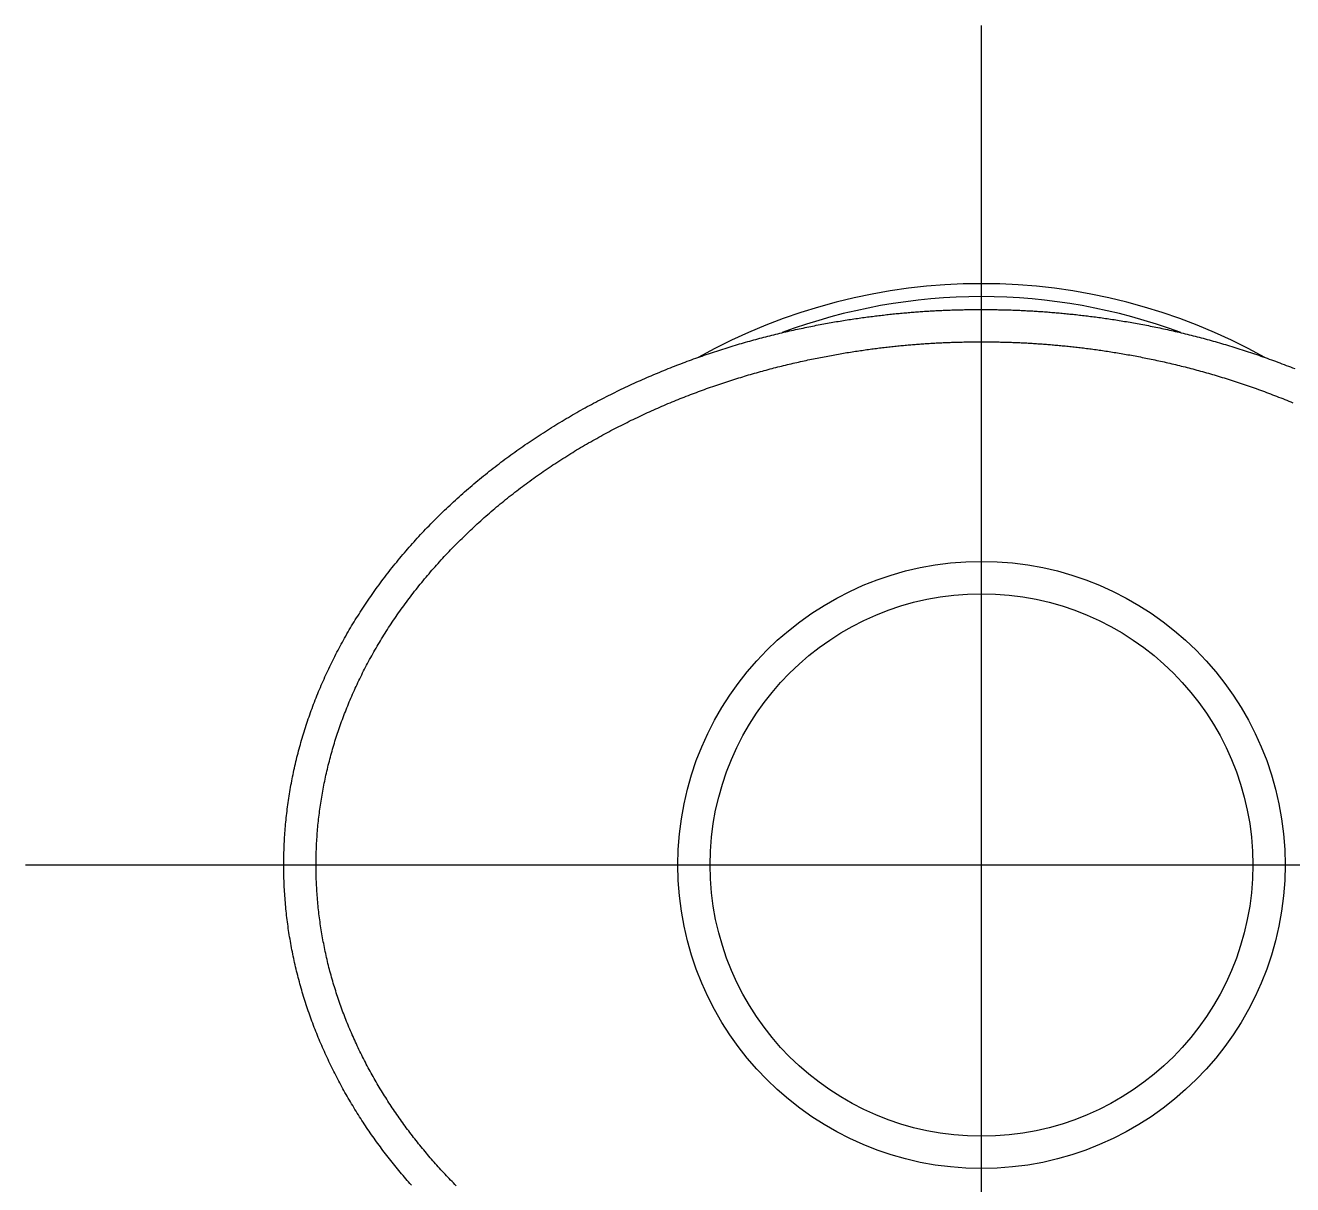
# Model space of a CAD drawing. Extents: x -7.3 to 42, y -18.1 to 23.6.
# Drawn here: x 27.16 to 36.97, y 14.62 to 23.6 of the extents above; entities that cross this region are included whole.
import ezdxf

# ---------------------------------------------------------------- set-up
doc = ezdxf.new("R2010")
doc.units = 0
doc.linetypes.add('CENTER', pattern=[50.8, 31.75, -6.35, 6.35, -6.35])
doc.layers.get('0').update_dxf_attribs({"linetype": 'CONTINUOUS'})
doc.layers.add('CENTER', color=1, linetype='CENTER')

msp = doc.modelspace()

# ---------------------------------------------------------------- linework, layer by layer
at = {"color": 7}
for points in [[(30.1447, 14.6208, 0), (30.1338, 14.6332, 0), (30.1229, 14.6456, 0), (30.112, 14.6581, 0), (30.1012, 14.6706, 0), (30.0904, 14.6832, 0), (30.0797, 14.6958, 0), (30.069, 14.7085, 0), (30.0583, 14.7212, 0), (30.0477, 14.734, 0), (30.0372, 14.7468, 0), (30.0267, 14.7596, 0), (30.0162, 14.7725, 0), (30.0058, 14.7854, 0), (29.9954, 14.7984, 0), (29.9851, 14.8114, 0), (29.9749, 14.8245, 0), (29.9646, 14.8376, 0), (29.9545, 14.8507, 0), (29.9443, 14.8639, 0), (29.9343, 14.8772, 0), (29.9242, 14.8904, 0), (29.9142, 14.9038, 0), (29.9043, 14.9171, 0), (29.8944, 14.9305, 0), (29.8846, 14.944, 0), (29.8748, 14.9575, 0), (29.8651, 14.971, 0), (29.8554, 14.9846, 0), (29.8458, 14.9982, 0), (29.8362, 15.0119, 0), (29.8267, 15.0256, 0), (29.8172, 15.0394, 0), (29.8078, 15.0532, 0), (29.7984, 15.067, 0), (29.7891, 15.0809, 0), (29.7798, 15.0949, 0), (29.7706, 15.1089, 0), (29.7615, 15.1229, 0), (29.7524, 15.1369, 0), (29.7433, 15.151, 0), (29.7343, 15.1652, 0), (29.7254, 15.1794, 0), (29.7165, 15.1936, 0), (29.7077, 15.2079, 0), (29.6989, 15.2222, 0), (29.6902, 15.2366, 0), (29.6815, 15.251, 0), (29.6729, 15.2655, 0), (29.6644, 15.28, 0), (29.6559, 15.2945, 0), (29.6475, 15.3091, 0), (29.6391, 15.3237, 0), (29.6308, 15.3384, 0), (29.6225, 15.3531, 0), (29.6144, 15.3679, 0), (29.6062, 15.3826, 0), (29.5982, 15.3975, 0), (29.5902, 15.4123, 0), (29.5823, 15.4272, 0), (29.5744, 15.4421, 0), (29.5666, 15.4571, 0), (29.5588, 15.4721, 0), (29.5512, 15.4872, 0), (29.5436, 15.5023, 0), (29.536, 15.5174, 0), (29.5285, 15.5325, 0), (29.5211, 15.5477, 0), (29.5138, 15.5629, 0), (29.5065, 15.5782, 0), (29.4993, 15.5935, 0), (29.4921, 15.6088, 0), (29.485, 15.6242, 0), (29.478, 15.6396, 0), (29.4711, 15.655, 0), (29.4642, 15.6704, 0), (29.4574, 15.6859, 0), (29.4506, 15.7014, 0), (29.444, 15.717, 0), (29.4373, 15.7326, 0), (29.4308, 15.7482, 0), (29.4243, 15.7638, 0), (29.418, 15.7795, 0), (29.4116, 15.7952, 0), (29.4054, 15.8109, 0), (29.3992, 15.8267, 0), (29.3931, 15.8425, 0), (29.3871, 15.8583, 0), (29.3811, 15.8741, 0), (29.3752, 15.89, 0), (29.3694, 15.9059, 0), (29.3636, 15.9218, 0), (29.358, 15.9378, 0), (29.3524, 15.9538, 0), (29.3468, 15.9698, 0), (29.3414, 15.9858, 0), (29.336, 16.0018, 0), (29.3307, 16.0179, 0), (29.3255, 16.034, 0), (29.3203, 16.0501, 0), (29.3153, 16.0663, 0), (29.3103, 16.0824, 0), (29.3053, 16.0986, 0), (29.3005, 16.1148, 0), (29.2957, 16.1311, 0), (29.291, 16.1473, 0), (29.2864, 16.1636, 0), (29.2819, 16.1799, 0), (29.2775, 16.1962, 0), (29.2731, 16.2126, 0), (29.2688, 16.2289, 0), (29.2646, 16.2453, 0), (29.2604, 16.2617, 0), (29.2564, 16.2781, 0), (29.2524, 16.2945, 0), (29.2485, 16.311, 0), (29.2447, 16.3274, 0), (29.241, 16.3439, 0), (29.2373, 16.3604, 0), (29.2337, 16.3769, 0), (29.2303, 16.3934, 0), (29.2268, 16.4099, 0), (29.2235, 16.4265, 0), (29.2203, 16.443, 0), (29.2171, 16.4596, 0), (29.214, 16.4762, 0), (29.211, 16.4928, 0), (29.2081, 16.5094, 0), (29.2052, 16.526, 0), (29.2024, 16.5427, 0), (29.1998, 16.5593, 0), (29.1971, 16.576, 0), (29.1946, 16.5926, 0), (29.1922, 16.6093, 0), (29.1898, 16.626, 0), (29.1875, 16.6427, 0), (29.1853, 16.6594, 0), (29.1832, 16.6761, 0), (29.1812, 16.6928, 0), (29.1792, 16.7095, 0), (29.1774, 16.7263, 0), (29.1756, 16.743, 0), (29.1738, 16.7598, 0), (29.1722, 16.7765, 0), (29.1707, 16.7933, 0), (29.1692, 16.8101, 0), (29.1678, 16.8268, 0), (29.1665, 16.8436, 0), (29.1653, 16.8604, 0), (29.1642, 16.8772, 0), (29.1631, 16.894, 0), (29.1621, 16.9108, 0), (29.1612, 16.9276, 0), (29.1604, 16.9444, 0), (29.1597, 16.9612, 0), (29.1591, 16.978, 0), (29.1585, 16.9948, 0), (29.158, 17.0116, 0), (29.1576, 17.0285, 0), (29.1573, 17.0453, 0), (29.1571, 17.0621, 0), (29.1569, 17.0789, 0), (29.1569, 17.0957, 0), (29.1569, 17.1126, 0), (29.157, 17.1294, 0), (29.1571, 17.1462, 0), (29.1574, 17.163, 0), (29.1578, 17.1798, 0), (29.1582, 17.1967, 0), (29.1587, 17.2135, 0), (29.1593, 17.2303, 0), (29.16, 17.2471, 0), (29.1607, 17.2639, 0), (29.1616, 17.2807, 0), (29.1625, 17.2975, 0), (29.1635, 17.3143, 0), (29.1646, 17.3311, 0), (29.1658, 17.3479, 0), (29.1671, 17.3647, 0), (29.1684, 17.3815, 0), (29.1698, 17.3983, 0), (29.1713, 17.4151, 0), (29.1729, 17.4319, 0), (29.1746, 17.4487, 0), (29.1764, 17.4655, 0), (29.1782, 17.4823, 0), (29.1801, 17.499, 0), (29.1821, 17.5158, 0), (29.1842, 17.5326, 0), (29.1864, 17.5493, 0), (29.1887, 17.5661, 0), (29.191, 17.5829, 0), (29.1934, 17.5996, 0), (29.1959, 17.6164, 0), (29.1985, 17.6331, 0), (29.2012, 17.6498, 0), (29.2039, 17.6666, 0), (29.2067, 17.6833, 0), (29.2097, 17.7, 0), (29.2127, 17.7167, 0), (29.2157, 17.7334, 0), (29.2189, 17.7501, 0), (29.2222, 17.7668, 0), (29.2255, 17.7835, 0), (29.2289, 17.8002, 0), (29.2324, 17.8169, 0), (29.236, 17.8335, 0), (29.2396, 17.8502, 0), (29.2434, 17.8668, 0), (29.2472, 17.8835, 0), (29.2511, 17.9001, 0), (29.2551, 17.9167, 0), (29.2592, 17.9333, 0), (29.2634, 17.9499, 0), (29.2676, 17.9665, 0), (29.2719, 17.9831, 0), (29.2763, 17.9997, 0), (29.2808, 18.0162, 0), (29.2854, 18.0328, 0), (29.2901, 18.0493, 0), (29.2948, 18.0658, 0), (29.2996, 18.0823, 0), (29.3045, 18.0989, 0), (29.3095, 18.1153, 0), (29.3146, 18.1318, 0), (29.3198, 18.1483, 0), (29.325, 18.1648, 0), (29.3303, 18.1812, 0), (29.3357, 18.1976, 0), (29.3412, 18.2141, 0), (29.3468, 18.2305, 0), (29.3524, 18.2469, 0), (29.3582, 18.2632, 0), (29.364, 18.2796, 0), (29.3699, 18.2959, 0), (29.3759, 18.3123, 0), (29.3819, 18.3286, 0), (29.3881, 18.3449, 0), (29.3943, 18.3612, 0), (29.4006, 18.3775, 0), (29.407, 18.3937, 0), (29.4135, 18.41, 0), (29.4201, 18.4262, 0), (29.4267, 18.4424, 0), (29.4335, 18.4586, 0), (29.4403, 18.4747, 0), (29.4472, 18.4909, 0), (29.4541, 18.507, 0), (29.4612, 18.5231, 0), (29.4683, 18.5392, 0), (29.4755, 18.5553, 0), (29.4828, 18.5714, 0), (29.4902, 18.5874, 0), (29.4977, 18.6034, 0), (29.5052, 18.6194, 0), (29.5129, 18.6354, 0), (29.5206, 18.6513, 0), (29.5283, 18.6673, 0), (29.5362, 18.6832, 0), (29.5442, 18.6991, 0), (29.5522, 18.7149, 0), (29.5603, 18.7308, 0), (29.5685, 18.7466, 0), (29.5768, 18.7624, 0), (29.5851, 18.7782, 0), (29.5935, 18.7939, 0), (29.6021, 18.8097, 0), (29.6106, 18.8254, 0), (29.6193, 18.8411, 0), (29.6281, 18.8567, 0), (29.6369, 18.8724, 0), (29.6458, 18.888, 0), (29.6548, 18.9035, 0), (29.6639, 18.9191, 0), (29.673, 18.9346, 0), (29.6823, 18.9501, 0), (29.6916, 18.9656, 0), (29.701, 18.9811, 0), (29.7104, 18.9965, 0), (29.72, 19.0119, 0), (29.7296, 19.0272, 0), (29.7393, 19.0426, 0), (29.7491, 19.0579, 0), (29.7589, 19.0732, 0), (29.7689, 19.0884, 0), (29.7789, 19.1037, 0), (29.789, 19.1189, 0), (29.7992, 19.134, 0), (29.8094, 19.1492, 0), (29.8198, 19.1643, 0), (29.8302, 19.1793, 0), (29.8407, 19.1944, 0), (29.8512, 19.2094, 0), (29.8619, 19.2244, 0), (29.8726, 19.2393, 0), (29.8834, 19.2543, 0), (29.8943, 19.2692, 0), (29.9053, 19.284, 0), (29.9163, 19.2988, 0), (29.9274, 19.3136, 0), (29.9386, 19.3284, 0), (29.9499, 19.3431, 0), (29.9612, 19.3578, 0), (29.9726, 19.3724, 0), (29.9841, 19.3871, 0), (29.9957, 19.4016, 0), (30.0073, 19.4162, 0), (30.019, 19.4307, 0), (30.0308, 19.4452, 0), (30.0427, 19.4596, 0), (30.0546, 19.474, 0), (30.0666, 19.4883, 0), (30.0787, 19.5027, 0), (30.0908, 19.5169, 0), (30.103, 19.5312, 0), (30.1153, 19.5454, 0), (30.1277, 19.5595, 0), (30.1401, 19.5736, 0), (30.1526, 19.5877, 0), (30.1651, 19.6017, 0), (30.1777, 19.6157, 0), (30.1904, 19.6297, 0), (30.2032, 19.6436, 0), (30.216, 19.6574, 0), (30.2289, 19.6712, 0), (30.2418, 19.685, 0), (30.2548, 19.6987, 0), (30.2679, 19.7124, 0), (30.2811, 19.7261, 0), (30.2943, 19.7396, 0), (30.3075, 19.7532, 0), (30.3209, 19.7667, 0), (30.3342, 19.7801, 0), (30.3477, 19.7935, 0), (30.3612, 19.8069, 0), (30.3748, 19.8202, 0), (30.3884, 19.8334, 0), (30.4021, 19.8466, 0), (30.4159, 19.8598, 0), (30.4297, 19.8729, 0), (30.4435, 19.8859, 0), (30.4575, 19.8989, 0), (30.4715, 19.9119, 0), (30.4855, 19.9248, 0), (30.4996, 19.9376, 0), (30.5138, 19.9504, 0), (30.528, 19.9631, 0), (30.5422, 19.9758, 0), (30.5566, 19.9885, 0), (30.5709, 20.001, 0), (30.5854, 20.0136, 0), (30.5998, 20.026, 0), (30.6144, 20.0384, 0), (30.6289, 20.0508, 0), (30.6436, 20.0631, 0), (30.6583, 20.0753, 0), (30.673, 20.0875, 0), (30.6878, 20.0996, 0), (30.7026, 20.1117, 0), (30.7175, 20.1237, 0), (30.7324, 20.1356, 0), (30.7473, 20.1475, 0), (30.7623, 20.1594, 0), (30.7774, 20.1711, 0), (30.7925, 20.1829, 0), (30.8076, 20.1945, 0), (30.8228, 20.2061, 0), (30.838, 20.2177, 0), (30.8533, 20.2292, 0), (30.8686, 20.2406, 0), (30.8839, 20.252, 0), (30.8993, 20.2633, 0), (30.9147, 20.2745, 0), (30.9302, 20.2857, 0), (30.9457, 20.2969, 0), (30.9612, 20.3079, 0), (30.9768, 20.3189, 0), (30.9924, 20.3299, 0), (31.008, 20.3408, 0), (31.0237, 20.3516, 0), (31.0394, 20.3624, 0), (31.0551, 20.3731, 0), (31.0709, 20.3838, 0), (31.0867, 20.3944, 0), (31.1025, 20.4049, 0), (31.1183, 20.4154, 0), (31.1342, 20.4258, 0), (31.1501, 20.4361, 0), (31.1661, 20.4464, 0), (31.182, 20.4567, 0), (31.198, 20.4668, 0), (31.2141, 20.4769, 0), (31.2301, 20.487, 0), (31.2462, 20.4969, 0), (31.2623, 20.5069, 0), (31.2784, 20.5167, 0), (31.2945, 20.5265, 0), (31.3107, 20.5362, 0), (31.3269, 20.5459, 0), (31.3431, 20.5555, 0), (31.3593, 20.565, 0), (31.3756, 20.5745, 0), (31.3918, 20.5839, 0), (31.4081, 20.5933, 0), (31.4244, 20.6026, 0), (31.4407, 20.6118, 0), (31.4571, 20.621, 0), (31.4734, 20.6301, 0), (31.4898, 20.6391, 0), (31.5061, 20.6481, 0), (31.5225, 20.657, 0), (31.5389, 20.6658, 0), (31.5553, 20.6746, 0), (31.5718, 20.6833, 0), (31.5882, 20.6919, 0), (31.6046, 20.7005, 0), (31.6211, 20.709, 0), (31.6375, 20.7175, 0), (31.654, 20.7259, 0), (31.6705, 20.7342, 0), (31.687, 20.7424, 0), (31.7034, 20.7506, 0), (31.7199, 20.7588, 0), (31.7364, 20.7669, 0), (31.7529, 20.7749, 0), (31.7694, 20.7828, 0), (31.7859, 20.7907, 0), (31.8024, 20.7985, 0), (31.8189, 20.8063, 0), (31.8355, 20.814, 0), (31.852, 20.8216, 0), (31.8685, 20.8292, 0), (31.885, 20.8367, 0), (31.9015, 20.8442, 0), (31.918, 20.8515, 0), (31.9345, 20.8589, 0), (31.951, 20.8662, 0), (31.9675, 20.8734, 0), (31.984, 20.8805, 0), (32.0005, 20.8876, 0), (32.017, 20.8946, 0), (32.0335, 20.9016, 0), (32.05, 20.9085, 0), (32.0665, 20.9154, 0), (32.083, 20.9221, 0), (32.0994, 20.9289, 0), (32.1159, 20.9355, 0), (32.1324, 20.9422, 0), (32.1488, 20.9487, 0), (32.1653, 20.9552, 0), (32.1817, 20.9616, 0), (32.1981, 20.968, 0), (32.2145, 20.9743, 0), (32.2309, 20.9806, 0), (32.2473, 20.9868, 0), (32.2637, 20.993, 0), (32.2801, 20.999, 0), (32.2964, 21.0051, 0), (32.3128, 21.0111, 0), (32.3291, 21.017, 0), (32.3454, 21.0228, 0), (32.3617, 21.0286, 0), (32.378, 21.0344, 0), (32.3943, 21.0401, 0), (32.4105, 21.0457, 0), (32.4268, 21.0513, 0), (32.443, 21.0568, 0), (32.4592, 21.0623, 0), (32.4754, 21.0677, 0), (32.4916, 21.0731, 0), (32.5077, 21.0784, 0), (32.5238, 21.0836, 0), (32.5399, 21.0888, 0), (32.556, 21.0939, 0), (32.5721, 21.099, 0), (32.5882, 21.1041, 0), (32.6042, 21.109, 0), (32.6202, 21.114, 0), (32.6362, 21.1188, 0), (32.6521, 21.1236, 0), (32.6681, 21.1284, 0), (32.684, 21.1331, 0), (32.6999, 21.1378, 0), (32.7157, 21.1424, 0), (32.7316, 21.1469, 0), (32.7474, 21.1514, 0), (32.7631, 21.1558, 0), (32.7789, 21.1602, 0), (32.7946, 21.1646, 0), (32.8103, 21.1688, 0), (32.8259, 21.1731, 0), (32.8416, 21.1773, 0), (32.8571, 21.1814, 0), (32.8727, 21.1855, 0), (32.8882, 21.1895, 0), (32.9037, 21.1935, 0), (32.9192, 21.1974, 0), (32.9346, 21.2013, 0), (32.95, 21.2051, 0), (32.9654, 21.2089, 0), (32.9807, 21.2127, 0), (32.996, 21.2163, 0), (33.0112, 21.22, 0), (33.0264, 21.2236, 0), (33.0416, 21.2271, 0), (33.0567, 21.2306, 0), (33.0718, 21.2341, 0), (33.0868, 21.2375, 0), (33.1018, 21.2408, 0), (33.1168, 21.2441, 0), (33.1317, 21.2474, 0), (33.1466, 21.2506, 0), (33.1614, 21.2538, 0), (33.1762, 21.2569, 0), (33.191, 21.26, 0), (33.2057, 21.2631, 0), (33.2203, 21.2661, 0), (33.2349, 21.269, 0), (33.2495, 21.2719, 0), (33.264, 21.2748, 0), (33.2785, 21.2776, 0), (33.2929, 21.2804, 0), (33.3072, 21.2832, 0), (33.3216, 21.2859, 0), (33.3358, 21.2885, 0), (33.35, 21.2911, 0), (33.3642, 21.2937, 0), (33.3783, 21.2962, 0), (33.3924, 21.2987, 0), (33.4064, 21.3012, 0), (33.4204, 21.3036, 0), (33.4343, 21.306, 0), (33.4481, 21.3083, 0), (33.4619, 21.3106, 0), (33.4756, 21.3128, 0), (33.4893, 21.3151, 0), (33.5029, 21.3172, 0), (33.5165, 21.3194, 0), (33.53, 21.3215, 0), (33.5434, 21.3236, 0), (33.5568, 21.3256, 0), (33.5701, 21.3276, 0), (33.5834, 21.3295, 0), (33.5966, 21.3314, 0), (33.6097, 21.3333, 0), (33.6228, 21.3352, 0), (33.6358, 21.337, 0), (33.6488, 21.3388, 0), (33.6617, 21.3405, 0), (33.6745, 21.3422, 0), (33.6873, 21.3439, 0), (33.6999, 21.3455, 0), (33.7126, 21.3471, 0), (33.7251, 21.3487, 0), (33.7376, 21.3502, 0), (33.7501, 21.3518, 0), (33.7625, 21.3532, 0), (33.7748, 21.3547, 0), (33.7871, 21.3561, 0), (33.7994, 21.3575, 0), (33.8116, 21.3589, 0), (33.8238, 21.3603, 0), (33.8359, 21.3616, 0), (33.8479, 21.3629, 0), (33.86, 21.3642, 0), (33.8719, 21.3654, 0), (33.8839, 21.3667, 0), (33.8958, 21.3679, 0), (33.9076, 21.369, 0), (33.9194, 21.3702, 0), (33.9312, 21.3713, 0), (33.943, 21.3724, 0), (33.9547, 21.3735, 0), (33.9663, 21.3745, 0), (33.978, 21.3756, 0), (33.9896, 21.3766, 0), (34.0011, 21.3776, 0), (34.0127, 21.3785, 0), (34.0242, 21.3794, 0), (34.0356, 21.3804, 0), (34.0471, 21.3812, 0), (34.0585, 21.3821, 0), (34.0699, 21.383, 0), (34.0812, 21.3838, 0), (34.0926, 21.3846, 0), (34.1039, 21.3853, 0), (34.1152, 21.3861, 0), (34.1264, 21.3868, 0), (34.1377, 21.3875, 0), (34.1489, 21.3882, 0), (34.1601, 21.3889, 0), (34.1712, 21.3895, 0), (34.1824, 21.3901, 0), (34.1935, 21.3907, 0), (34.2047, 21.3913, 0), (34.2158, 21.3919, 0), (34.2268, 21.3924, 0), (34.2379, 21.393, 0), (34.249, 21.3935, 0), (34.26, 21.3939, 0), (34.2711, 21.3944, 0), (34.2821, 21.3948, 0), (34.2931, 21.3953, 0), (34.3041, 21.3957, 0), (34.3151, 21.396, 0), (34.3261, 21.3964, 0), (34.3371, 21.3967, 0), (34.3481, 21.3971, 0), (34.359, 21.3974, 0), (34.37, 21.3977, 0), (34.381, 21.3979, 0), (34.3919, 21.3982, 0), (34.4029, 21.3984, 0), (34.4139, 21.3987, 0), (34.4248, 21.3989, 0), (34.4358, 21.399, 0), (34.4468, 21.3992, 0), (34.4578, 21.3994, 0), (34.4687, 21.3995, 0), (34.4797, 21.3996, 0), (34.4907, 21.3997, 0), (34.5017, 21.3998, 0), (34.5127, 21.3999, 0), (34.5237, 21.3999, 0), (34.5347, 21.4, 0), (34.5458, 21.4, 0), (34.5568, 21.4, 0)], [(34.5568, 21.4, 0), (34.5679, 21.4, 0), (34.5789, 21.4, 0), (34.5899, 21.3999, 0), (34.6009, 21.3999, 0), (34.6119, 21.3998, 0), (34.6229, 21.3997, 0), (34.6339, 21.3996, 0), (34.6449, 21.3995, 0), (34.6559, 21.3993, 0), (34.6669, 21.3992, 0), (34.6778, 21.399, 0), (34.6888, 21.3988, 0), (34.6998, 21.3986, 0), (34.7107, 21.3984, 0), (34.7217, 21.3981, 0), (34.7327, 21.3979, 0), (34.7437, 21.3976, 0), (34.7546, 21.3973, 0), (34.7656, 21.397, 0), (34.7766, 21.3966, 0), (34.7876, 21.3963, 0), (34.7986, 21.3959, 0), (34.8096, 21.3955, 0), (34.8206, 21.3951, 0), (34.8316, 21.3947, 0), (34.8426, 21.3942, 0), (34.8537, 21.3938, 0), (34.8647, 21.3933, 0), (34.8758, 21.3928, 0), (34.8868, 21.3922, 0), (34.8979, 21.3917, 0), (34.909, 21.3911, 0), (34.9202, 21.3905, 0), (34.9313, 21.3899, 0), (34.9425, 21.3893, 0), (34.9536, 21.3886, 0), (34.9648, 21.388, 0), (34.976, 21.3873, 0), (34.9873, 21.3866, 0), (34.9985, 21.3858, 0), (35.0098, 21.3851, 0), (35.0211, 21.3843, 0), (35.0325, 21.3835, 0), (35.0438, 21.3827, 0), (35.0552, 21.3818, 0), (35.0666, 21.381, 0), (35.0781, 21.3801, 0), (35.0895, 21.3792, 0), (35.101, 21.3782, 0), (35.1126, 21.3773, 0), (35.1241, 21.3763, 0), (35.1357, 21.3753, 0), (35.1474, 21.3743, 0), (35.159, 21.3732, 0), (35.1707, 21.3722, 0), (35.1825, 21.3711, 0), (35.1942, 21.37, 0), (35.2061, 21.3688, 0), (35.2179, 21.3677, 0), (35.2298, 21.3665, 0), (35.2417, 21.3653, 0), (35.2537, 21.364, 0), (35.2657, 21.3628, 0), (35.2778, 21.3615, 0), (35.2899, 21.3602, 0), (35.3021, 21.3589, 0), (35.3143, 21.3575, 0), (35.3265, 21.3561, 0), (35.3389, 21.3547, 0), (35.3512, 21.3532, 0), (35.3636, 21.3517, 0), (35.3761, 21.3502, 0), (35.3886, 21.3487, 0), (35.4012, 21.3471, 0), (35.4138, 21.3455, 0), (35.4265, 21.3439, 0), (35.4392, 21.3422, 0), (35.452, 21.3405, 0), (35.4649, 21.3388, 0), (35.4778, 21.337, 0), (35.4907, 21.3352, 0), (35.5038, 21.3334, 0), (35.5168, 21.3315, 0), (35.53, 21.3296, 0), (35.5432, 21.3277, 0), (35.5564, 21.3257, 0), (35.5697, 21.3237, 0), (35.5831, 21.3216, 0), (35.5966, 21.3195, 0), (35.6101, 21.3174, 0), (35.6236, 21.3153, 0), (35.6373, 21.3131, 0), (35.651, 21.3108, 0), (35.6647, 21.3085, 0), (35.6786, 21.3062, 0), (35.6925, 21.3038, 0), (35.7064, 21.3014, 0), (35.7204, 21.299, 0), (35.7345, 21.2965, 0), (35.7486, 21.294, 0), (35.7627, 21.2914, 0), (35.777, 21.2888, 0), (35.7912, 21.2861, 0), (35.8056, 21.2834, 0), (35.82, 21.2807, 0), (35.8344, 21.2779, 0), (35.8489, 21.2751, 0), (35.8634, 21.2722, 0), (35.878, 21.2693, 0), (35.8926, 21.2664, 0), (35.9073, 21.2634, 0), (35.922, 21.2603, 0), (35.9368, 21.2572, 0), (35.9516, 21.2541, 0), (35.9665, 21.2509, 0), (35.9814, 21.2477, 0), (35.9963, 21.2444, 0), (36.0113, 21.2411, 0), (36.0263, 21.2377, 0), (36.0414, 21.2343, 0), (36.0565, 21.2308, 0), (36.0717, 21.2273, 0), (36.0869, 21.2238, 0), (36.1021, 21.2202, 0), (36.1174, 21.2165, 0), (36.1327, 21.2128, 0), (36.148, 21.2091, 0), (36.1634, 21.2053, 0), (36.1788, 21.2014, 0), (36.1942, 21.1975, 0), (36.2097, 21.1936, 0), (36.2252, 21.1896, 0), (36.2408, 21.1856, 0), (36.2563, 21.1815, 0), (36.2719, 21.1773, 0), (36.2876, 21.1731, 0), (36.3032, 21.1689, 0), (36.3189, 21.1646, 0), (36.3346, 21.1602, 0), (36.3504, 21.1558, 0), (36.3662, 21.1514, 0), (36.382, 21.1469, 0), (36.3978, 21.1423, 0), (36.4137, 21.1377, 0), (36.4295, 21.133, 0), (36.4454, 21.1283, 0), (36.4614, 21.1236, 0), (36.4773, 21.1187, 0), (36.4933, 21.1139, 0), (36.5093, 21.1089, 0), (36.5253, 21.104, 0), (36.5414, 21.0989, 0), (36.5574, 21.0938, 0), (36.5735, 21.0887, 0), (36.5896, 21.0835, 0), (36.6058, 21.0782, 0), (36.6219, 21.0729, 0), (36.6381, 21.0676, 0), (36.6543, 21.0622, 0), (36.6705, 21.0567, 0), (36.6867, 21.0512, 0), (36.7029, 21.0456, 0), (36.7192, 21.04, 0), (36.7355, 21.0343, 0), (36.7518, 21.0285, 0), (36.7681, 21.0227, 0), (36.7844, 21.0169, 0), (36.8007, 21.0109, 0), (36.8171, 21.005, 0), (36.8334, 20.9989, 0), (36.8498, 20.9929, 0), (36.8662, 20.9867, 0), (36.8826, 20.9805, 0), (36.899, 20.9743, 0), (36.9154, 20.9679, 0), (36.9318, 20.9616, 0), (36.9482, 20.9551, 0), (36.9647, 20.9486, 0), (36.9811, 20.9421, 0)], [(30.4918, 14.6157, 0), (30.4809, 14.6268, 0), (30.47, 14.638, 0), (30.4591, 14.6492, 0), (30.4483, 14.6604, 0), (30.4375, 14.6717, 0), (30.4267, 14.683, 0), (30.416, 14.6943, 0), (30.4054, 14.7057, 0), (30.3947, 14.7172, 0), (30.3841, 14.7286, 0), (30.3736, 14.7401, 0), (30.3631, 14.7517, 0), (30.3526, 14.7633, 0), (30.3422, 14.7749, 0), (30.3318, 14.7866, 0), (30.3215, 14.7983, 0), (30.3112, 14.81, 0), (30.3009, 14.8218, 0), (30.2907, 14.8336, 0), (30.2806, 14.8455, 0), (30.2705, 14.8574, 0), (30.2604, 14.8693, 0), (30.2503, 14.8813, 0), (30.2404, 14.8934, 0), (30.2304, 14.9054, 0), (30.2205, 14.9175, 0), (30.2107, 14.9297, 0), (30.2008, 14.9418, 0), (30.1911, 14.9541, 0), (30.1814, 14.9663, 0), (30.1717, 14.9786, 0), (30.1621, 14.991, 0), (30.1525, 15.0033, 0), (30.143, 15.0158, 0), (30.1335, 15.0282, 0), (30.124, 15.0407, 0), (30.1146, 15.0533, 0), (30.1053, 15.0658, 0), (30.096, 15.0784, 0), (30.0868, 15.0911, 0), (30.0776, 15.1038, 0), (30.0684, 15.1165, 0), (30.0593, 15.1293, 0), (30.0503, 15.1421, 0), (30.0413, 15.1549, 0), (30.0323, 15.1678, 0), (30.0234, 15.1808, 0), (30.0146, 15.1937, 0), (30.0058, 15.2067, 0), (29.997, 15.2198, 0), (29.9883, 15.2329, 0), (29.9797, 15.246, 0), (29.9711, 15.2592, 0), (29.9625, 15.2724, 0), (29.954, 15.2856, 0), (29.9456, 15.2989, 0), (29.9372, 15.3122, 0), (29.9289, 15.3255, 0), (29.9206, 15.3389, 0), (29.9124, 15.3524, 0), (29.9042, 15.3658, 0), (29.8961, 15.3794, 0), (29.888, 15.3929, 0), (29.88, 15.4065, 0), (29.8721, 15.4201, 0), (29.8642, 15.4338, 0), (29.8563, 15.4475, 0), (29.8485, 15.4612, 0), (29.8408, 15.475, 0), (29.8332, 15.4888, 0), (29.8256, 15.5026, 0), (29.818, 15.5165, 0), (29.8105, 15.5304, 0), (29.8031, 15.5443, 0), (29.7958, 15.5583, 0), (29.7885, 15.5723, 0), (29.7812, 15.5863, 0), (29.774, 15.6004, 0), (29.7669, 15.6145, 0), (29.7599, 15.6286, 0), (29.7529, 15.6428, 0), (29.7459, 15.657, 0), (29.7391, 15.6712, 0), (29.7323, 15.6855, 0), (29.7255, 15.6998, 0), (29.7189, 15.7141, 0), (29.7122, 15.7284, 0), (29.7057, 15.7428, 0), (29.6992, 15.7572, 0), (29.6928, 15.7716, 0), (29.6864, 15.7861, 0), (29.6801, 15.8006, 0), (29.6739, 15.8151, 0), (29.6677, 15.8296, 0), (29.6616, 15.8442, 0), (29.6556, 15.8588, 0), (29.6496, 15.8734, 0), (29.6437, 15.888, 0), (29.6379, 15.9027, 0), (29.6322, 15.9174, 0), (29.6265, 15.9321, 0), (29.6208, 15.9468, 0), (29.6153, 15.9616, 0), (29.6098, 15.9764, 0), (29.6044, 15.9912, 0), (29.599, 16.006, 0), (29.5937, 16.0209, 0), (29.5885, 16.0358, 0), (29.5834, 16.0507, 0), (29.5783, 16.0656, 0), (29.5733, 16.0805, 0), (29.5683, 16.0955, 0), (29.5635, 16.1105, 0), (29.5587, 16.1255, 0), (29.554, 16.1405, 0), (29.5493, 16.1556, 0), (29.5447, 16.1706, 0), (29.5402, 16.1857, 0), (29.5358, 16.2008, 0), (29.5315, 16.2159, 0), (29.5272, 16.2311, 0), (29.523, 16.2462, 0), (29.5188, 16.2614, 0), (29.5147, 16.2766, 0), (29.5108, 16.2918, 0), (29.5068, 16.307, 0), (29.503, 16.3222, 0), (29.4992, 16.3375, 0), (29.4955, 16.3527, 0), (29.4919, 16.368, 0), (29.4884, 16.3833, 0), (29.4849, 16.3986, 0), (29.4815, 16.4139, 0), (29.4782, 16.4293, 0), (29.4749, 16.4446, 0), (29.4718, 16.46, 0), (29.4687, 16.4753, 0), (29.4657, 16.4907, 0), (29.4627, 16.5061, 0), (29.4599, 16.5215, 0), (29.4571, 16.5369, 0), (29.4543, 16.5523, 0), (29.4517, 16.5677, 0), (29.4491, 16.5832, 0), (29.4466, 16.5986, 0), (29.4442, 16.6141, 0), (29.4419, 16.6295, 0), (29.4396, 16.645, 0), (29.4374, 16.6605, 0), (29.4353, 16.676, 0), (29.4333, 16.6915, 0), (29.4313, 16.707, 0), (29.4294, 16.7225, 0), (29.4276, 16.738, 0), (29.4258, 16.7535, 0), (29.4242, 16.769, 0), (29.4226, 16.7846, 0), (29.4211, 16.8001, 0), (29.4196, 16.8157, 0), (29.4183, 16.8312, 0), (29.417, 16.8468, 0), (29.4158, 16.8623, 0), (29.4147, 16.8779, 0), (29.4136, 16.8934, 0), (29.4126, 16.909, 0), (29.4117, 16.9246, 0), (29.4109, 16.9402, 0), (29.4102, 16.9558, 0), (29.4095, 16.9713, 0), (29.4089, 16.9869, 0), (29.4084, 17.0025, 0), (29.4079, 17.0181, 0), (29.4076, 17.0337, 0), (29.4073, 17.0493, 0), (29.407, 17.0649, 0), (29.4069, 17.0805, 0), (29.4068, 17.0961, 0), (29.4069, 17.1116, 0), (29.407, 17.1272, 0), (29.4071, 17.1428, 0), (29.4074, 17.1584, 0), (29.4077, 17.174, 0), (29.4081, 17.1896, 0), (29.4086, 17.2052, 0), (29.4091, 17.2208, 0), (29.4098, 17.2364, 0), (29.4105, 17.2519, 0), (29.4112, 17.2675, 0), (29.4121, 17.2831, 0), (29.413, 17.2987, 0), (29.4141, 17.3143, 0), (29.4152, 17.3298, 0), (29.4163, 17.3454, 0), (29.4176, 17.361, 0), (29.4189, 17.3766, 0), (29.4203, 17.3921, 0), (29.4218, 17.4077, 0), (29.4233, 17.4233, 0), (29.4249, 17.4388, 0), (29.4266, 17.4544, 0), (29.4284, 17.47, 0), (29.4303, 17.4855, 0), (29.4322, 17.5011, 0), (29.4342, 17.5166, 0), (29.4363, 17.5322, 0), (29.4385, 17.5477, 0), (29.4407, 17.5633, 0), (29.4431, 17.5788, 0), (29.4455, 17.5944, 0), (29.4479, 17.6099, 0), (29.4505, 17.6254, 0), (29.4531, 17.6409, 0), (29.4558, 17.6565, 0), (29.4586, 17.672, 0), (29.4615, 17.6875, 0), (29.4644, 17.703, 0), (29.4674, 17.7185, 0), (29.4705, 17.734, 0), (29.4737, 17.7495, 0), (29.4769, 17.7649, 0), (29.4803, 17.7804, 0), (29.4837, 17.7959, 0), (29.4871, 17.8113, 0), (29.4907, 17.8268, 0), (29.4943, 17.8422, 0), (29.4981, 17.8577, 0), (29.5018, 17.8731, 0), (29.5057, 17.8885, 0), (29.5097, 17.904, 0), (29.5137, 17.9194, 0), (29.5178, 17.9348, 0), (29.5219, 17.9502, 0), (29.5262, 17.9656, 0), (29.5305, 17.9809, 0), (29.5349, 17.9963, 0), (29.5394, 18.0117, 0), (29.544, 18.027, 0), (29.5486, 18.0424, 0), (29.5534, 18.0577, 0), (29.5582, 18.073, 0), (29.563, 18.0884, 0), (29.568, 18.1037, 0), (29.573, 18.119, 0), (29.5781, 18.1342, 0), (29.5833, 18.1495, 0), (29.5886, 18.1648, 0), (29.5939, 18.18, 0), (29.5993, 18.1953, 0), (29.6048, 18.2105, 0), (29.6104, 18.2257, 0), (29.6161, 18.2409, 0), (29.6218, 18.2561, 0), (29.6276, 18.2713, 0), (29.6335, 18.2865, 0), (29.6395, 18.3016, 0), (29.6455, 18.3168, 0), (29.6516, 18.3319, 0), (29.6578, 18.347, 0), (29.6641, 18.3621, 0), (29.6705, 18.3772, 0), (29.6769, 18.3923, 0), (29.6834, 18.4073, 0), (29.69, 18.4224, 0), (29.6966, 18.4374, 0), (29.7034, 18.4524, 0), (29.7102, 18.4674, 0), (29.7171, 18.4824, 0), (29.7241, 18.4973, 0), (29.7311, 18.5123, 0), (29.7382, 18.5272, 0), (29.7454, 18.5421, 0), (29.7527, 18.557, 0), (29.7601, 18.5719, 0), (29.7675, 18.5867, 0), (29.775, 18.6016, 0), (29.7826, 18.6164, 0), (29.7902, 18.6312, 0), (29.798, 18.646, 0), (29.8058, 18.6607, 0), (29.8137, 18.6755, 0), (29.8216, 18.6902, 0), (29.8297, 18.7049, 0), (29.8378, 18.7196, 0), (29.846, 18.7342, 0), (29.8543, 18.7489, 0), (29.8626, 18.7635, 0), (29.871, 18.7781, 0), (29.8795, 18.7927, 0), (29.8881, 18.8072, 0), (29.8968, 18.8217, 0), (29.9055, 18.8362, 0), (29.9143, 18.8507, 0), (29.9232, 18.8652, 0), (29.9321, 18.8796, 0), (29.9411, 18.894, 0), (29.9503, 18.9084, 0), (29.9594, 18.9228, 0), (29.9687, 18.9371, 0), (29.978, 18.9515, 0), (29.9874, 18.9658, 0), (29.9969, 18.98, 0), (30.0065, 18.9943, 0), (30.0161, 19.0085, 0), (30.0258, 19.0227, 0), (30.0356, 19.0368, 0), (30.0454, 19.051, 0), (30.0554, 19.0651, 0), (30.0654, 19.0792, 0), (30.0755, 19.0932, 0), (30.0856, 19.1073, 0), (30.0959, 19.1213, 0), (30.1062, 19.1352, 0), (30.1166, 19.1492, 0), (30.127, 19.1631, 0), (30.1376, 19.177, 0), (30.1482, 19.1908, 0), (30.1588, 19.2047, 0), (30.1696, 19.2185, 0), (30.1804, 19.2322, 0), (30.1913, 19.246, 0), (30.2023, 19.2597, 0), (30.2133, 19.2733, 0), (30.2244, 19.287, 0), (30.2356, 19.3006, 0), (30.2468, 19.3142, 0), (30.2581, 19.3277, 0), (30.2695, 19.3412, 0), (30.281, 19.3547, 0), (30.2925, 19.3681, 0), (30.3041, 19.3815, 0), (30.3157, 19.3948, 0), (30.3275, 19.4082, 0), (30.3392, 19.4214, 0), (30.3511, 19.4347, 0), (30.363, 19.4479, 0), (30.375, 19.4611, 0), (30.387, 19.4742, 0), (30.3991, 19.4873, 0), (30.4113, 19.5003, 0), (30.4235, 19.5133, 0), (30.4358, 19.5263, 0), (30.4482, 19.5392, 0), (30.4606, 19.5521, 0), (30.4731, 19.565, 0), (30.4857, 19.5778, 0), (30.4983, 19.5906, 0), (30.5109, 19.6033, 0), (30.5237, 19.616, 0), (30.5365, 19.6286, 0), (30.5493, 19.6412, 0), (30.5622, 19.6537, 0), (30.5752, 19.6662, 0), (30.5882, 19.6787, 0), (30.6013, 19.6911, 0), (30.6144, 19.7034, 0), (30.6276, 19.7158, 0), (30.6409, 19.728, 0), (30.6542, 19.7402, 0), (30.6675, 19.7524, 0), (30.6809, 19.7645, 0), (30.6944, 19.7766, 0), (30.7079, 19.7886, 0), (30.7215, 19.8006, 0), (30.7351, 19.8125, 0), (30.7488, 19.8244, 0), (30.7626, 19.8362, 0), (30.7764, 19.848, 0), (30.7902, 19.8597, 0), (30.8041, 19.8714, 0), (30.818, 19.883, 0), (30.832, 19.8946, 0), (30.846, 19.9061, 0), (30.8601, 19.9175, 0), (30.8742, 19.9289, 0), (30.8884, 19.9403, 0), (30.9026, 19.9516, 0), (30.9169, 19.9629, 0), (30.9312, 19.974, 0), (30.9455, 19.9852, 0), (30.9599, 19.9963, 0), (30.9744, 20.0073, 0), (30.9888, 20.0183, 0), (31.0033, 20.0292, 0), (31.0179, 20.0401, 0), (31.0325, 20.0509, 0), (31.0471, 20.0617, 0), (31.0618, 20.0724, 0), (31.0765, 20.083, 0), (31.0913, 20.0936, 0), (31.106, 20.1042, 0), (31.1208, 20.1146, 0), (31.1357, 20.1251, 0), (31.1506, 20.1354, 0), (31.1655, 20.1458, 0), (31.1805, 20.156, 0), (31.1955, 20.1662, 0), (31.2105, 20.1764, 0), (31.2255, 20.1865, 0), (31.2406, 20.1965, 0), (31.2557, 20.2065, 0), (31.2709, 20.2164, 0), (31.286, 20.2263, 0), (31.3012, 20.2361, 0), (31.3164, 20.2458, 0), (31.3317, 20.2555, 0), (31.347, 20.2652, 0), (31.3623, 20.2748, 0), (31.3776, 20.2843, 0), (31.393, 20.2937, 0), (31.4083, 20.3031, 0), (31.4237, 20.3125, 0), (31.4392, 20.3218, 0), (31.4546, 20.331, 0), (31.4701, 20.3402, 0), (31.4856, 20.3493, 0), (31.5011, 20.3583, 0), (31.5166, 20.3673, 0), (31.5322, 20.3762, 0), (31.5477, 20.3851, 0), (31.5633, 20.3939, 0), (31.5789, 20.4027, 0), (31.5945, 20.4114, 0), (31.6102, 20.42, 0), (31.6258, 20.4286, 0), (31.6415, 20.4371, 0), (31.6571, 20.4455, 0), (31.6728, 20.4539, 0), (31.6885, 20.4622, 0), (31.7042, 20.4705, 0), (31.72, 20.4787, 0), (31.7357, 20.4868, 0), (31.7514, 20.4949, 0), (31.7672, 20.5029, 0), (31.7829, 20.5109, 0), (31.7987, 20.5188, 0), (31.8145, 20.5266, 0), (31.8302, 20.5344, 0), (31.846, 20.5422, 0), (31.8618, 20.5498, 0), (31.8776, 20.5574, 0), (31.8934, 20.565, 0), (31.9092, 20.5725, 0), (31.925, 20.5799, 0), (31.9408, 20.5873, 0), (31.9566, 20.5946, 0), (31.9724, 20.6018, 0), (31.9882, 20.609, 0), (32.004, 20.6161, 0), (32.0198, 20.6232, 0), (32.0357, 20.6302, 0), (32.0515, 20.6372, 0), (32.0673, 20.6441, 0), (32.0831, 20.651, 0), (32.0989, 20.6578, 0), (32.1147, 20.6645, 0), (32.1305, 20.6712, 0), (32.1463, 20.6778, 0), (32.1621, 20.6843, 0), (32.1779, 20.6909, 0), (32.1937, 20.6973, 0), (32.2095, 20.7037, 0), (32.2252, 20.71, 0), (32.241, 20.7163, 0), (32.2568, 20.7226, 0), (32.2725, 20.7287, 0), (32.2883, 20.7348, 0), (32.304, 20.7409, 0), (32.3197, 20.7469, 0), (32.3355, 20.7529, 0), (32.3512, 20.7588, 0), (32.3669, 20.7646, 0), (32.3826, 20.7704, 0), (32.3982, 20.7761, 0), (32.4139, 20.7818, 0), (32.4296, 20.7874, 0), (32.4452, 20.793, 0), (32.4608, 20.7985, 0), (32.4764, 20.804, 0), (32.492, 20.8094, 0), (32.5076, 20.8147, 0), (32.5232, 20.82, 0), (32.5388, 20.8253, 0), (32.5543, 20.8305, 0), (32.5698, 20.8356, 0), (32.5853, 20.8407, 0), (32.6008, 20.8458, 0), (32.6163, 20.8507, 0), (32.6317, 20.8557, 0), (32.6472, 20.8606, 0), (32.6626, 20.8654, 0), (32.678, 20.8702, 0), (32.6933, 20.8749, 0), (32.7087, 20.8796, 0), (32.724, 20.8842, 0), (32.7393, 20.8888, 0), (32.7546, 20.8933, 0), (32.7699, 20.8977, 0), (32.7851, 20.9022, 0), (32.8003, 20.9065, 0), (32.8155, 20.9109, 0), (32.8306, 20.9151, 0), (32.8458, 20.9193, 0), (32.8609, 20.9235, 0), (32.8759, 20.9276, 0), (32.891, 20.9317, 0), (32.906, 20.9357, 0), (32.921, 20.9397, 0), (32.9359, 20.9436, 0), (32.9509, 20.9475, 0), (32.9657, 20.9513, 0), (32.9806, 20.9551, 0), (32.9954, 20.9588, 0), (33.0102, 20.9625, 0), (33.025, 20.9661, 0), (33.0397, 20.9697, 0), (33.0544, 20.9733, 0), (33.069, 20.9768, 0), (33.0837, 20.9802, 0), (33.0982, 20.9836, 0), (33.1128, 20.987, 0), (33.1273, 20.9903, 0), (33.1418, 20.9936, 0), (33.1562, 20.9968, 0), (33.1706, 21, 0), (33.1849, 21.0031, 0), (33.1992, 21.0062, 0), (33.2135, 21.0093, 0), (33.2277, 21.0123, 0), (33.2419, 21.0153, 0), (33.256, 21.0182, 0), (33.2701, 21.0211, 0), (33.2842, 21.0239, 0), (33.2982, 21.0267, 0), (33.3122, 21.0295, 0), (33.3261, 21.0322, 0), (33.3399, 21.0349, 0), (33.3538, 21.0375, 0), (33.3675, 21.0401, 0), (33.3813, 21.0427, 0), (33.3949, 21.0452, 0), (33.4086, 21.0477, 0), (33.4222, 21.0501, 0), (33.4357, 21.0525, 0), (33.4492, 21.0549, 0), (33.4626, 21.0572, 0), (33.476, 21.0595, 0), (33.4893, 21.0617, 0), (33.5026, 21.0639, 0), (33.5158, 21.0661, 0), (33.5289, 21.0682, 0), (33.542, 21.0703, 0), (33.5551, 21.0724, 0), (33.5681, 21.0744, 0), (33.581, 21.0764, 0), (33.5939, 21.0783, 0), (33.6067, 21.0803, 0), (33.6195, 21.0821, 0), (33.6322, 21.084, 0), (33.6449, 21.0858, 0), (33.6574, 21.0876, 0), (33.67, 21.0893, 0), (33.6824, 21.091, 0), (33.6948, 21.0927, 0), (33.7072, 21.0944, 0), (33.7195, 21.096, 0), (33.7317, 21.0975, 0), (33.7438, 21.0991, 0), (33.7559, 21.1006, 0), (33.768, 21.1021, 0), (33.7799, 21.1035, 0), (33.7919, 21.105, 0), (33.8038, 21.1064, 0), (33.8156, 21.1078, 0), (33.8274, 21.1091, 0), (33.8392, 21.1104, 0), (33.8509, 21.1118, 0), (33.8625, 21.113, 0), (33.8742, 21.1143, 0), (33.8857, 21.1155, 0), (33.8973, 21.1167, 0), (33.9088, 21.1179, 0), (33.9202, 21.1191, 0), (33.9316, 21.1202, 0), (33.943, 21.1213, 0), (33.9543, 21.1224, 0), (33.9656, 21.1234, 0), (33.9769, 21.1245, 0), (33.9882, 21.1255, 0), (33.9994, 21.1265, 0), (34.0105, 21.1274, 0), (34.0217, 21.1284, 0), (34.0328, 21.1293, 0), (34.0438, 21.1302, 0), (34.0549, 21.1311, 0), (34.0659, 21.1319, 0), (34.0769, 21.1328, 0), (34.0879, 21.1336, 0), (34.0988, 21.1344, 0), (34.1097, 21.1351, 0), (34.1206, 21.1359, 0), (34.1315, 21.1366, 0), (34.1423, 21.1373, 0), (34.1531, 21.138, 0), (34.1639, 21.1386, 0), (34.1747, 21.1393, 0), (34.1855, 21.1399, 0), (34.1962, 21.1405, 0), (34.2069, 21.1411, 0), (34.2176, 21.1416, 0), (34.2283, 21.1422, 0), (34.239, 21.1427, 0), (34.2497, 21.1432, 0), (34.2603, 21.1437, 0), (34.271, 21.1442, 0), (34.2816, 21.1446, 0), (34.2922, 21.145, 0), (34.3028, 21.1454, 0), (34.3134, 21.1458, 0), (34.324, 21.1462, 0), (34.3346, 21.1465, 0), (34.3452, 21.1469, 0), (34.3558, 21.1472, 0), (34.3663, 21.1475, 0), (34.3769, 21.1478, 0), (34.3875, 21.148, 0), (34.398, 21.1483, 0), (34.4086, 21.1485, 0), (34.4191, 21.1487, 0), (34.4297, 21.1489, 0), (34.4403, 21.1491, 0), (34.4508, 21.1492, 0), (34.4614, 21.1494, 0), (34.472, 21.1495, 0), (34.4826, 21.1496, 0), (34.4931, 21.1497, 0), (34.5037, 21.1498, 0), (34.5143, 21.1499, 0), (34.5249, 21.1499, 0), (34.5356, 21.15, 0), (34.5462, 21.15, 0), (34.5568, 21.15, 0)], [(34.5568, 21.15, 0), (34.5675, 21.15, 0), (34.5781, 21.15, 0), (34.5887, 21.1499, 0), (34.5993, 21.1499, 0), (34.6099, 21.1498, 0), (34.6205, 21.1497, 0), (34.6311, 21.1496, 0), (34.6417, 21.1495, 0), (34.6522, 21.1494, 0), (34.6628, 21.1492, 0), (34.6734, 21.149, 0), (34.6839, 21.1489, 0), (34.6945, 21.1487, 0), (34.7051, 21.1484, 0), (34.7156, 21.1482, 0), (34.7262, 21.1479, 0), (34.7368, 21.1477, 0), (34.7473, 21.1474, 0), (34.7579, 21.1471, 0), (34.7685, 21.1468, 0), (34.7791, 21.1464, 0), (34.7896, 21.1461, 0), (34.8002, 21.1457, 0), (34.8108, 21.1453, 0), (34.8215, 21.1449, 0), (34.8321, 21.1444, 0), (34.8427, 21.144, 0), (34.8533, 21.1435, 0), (34.864, 21.143, 0), (34.8747, 21.1425, 0), (34.8853, 21.142, 0), (34.896, 21.1414, 0), (34.9068, 21.1409, 0), (34.9175, 21.1403, 0), (34.9282, 21.1397, 0), (34.939, 21.1391, 0), (34.9498, 21.1384, 0), (34.9606, 21.1377, 0), (34.9714, 21.1371, 0), (34.9822, 21.1363, 0), (34.9931, 21.1356, 0), (35.004, 21.1349, 0), (35.0149, 21.1341, 0), (35.0258, 21.1333, 0), (35.0368, 21.1325, 0), (35.0478, 21.1317, 0), (35.0588, 21.1308, 0), (35.0699, 21.1299, 0), (35.0809, 21.129, 0), (35.092, 21.1281, 0), (35.1032, 21.1272, 0), (35.1143, 21.1262, 0), (35.1255, 21.1252, 0), (35.1368, 21.1242, 0), (35.148, 21.1232, 0), (35.1593, 21.1222, 0), (35.1707, 21.1211, 0), (35.1821, 21.12, 0), (35.1935, 21.1189, 0), (35.2049, 21.1177, 0), (35.2164, 21.1166, 0), (35.2279, 21.1154, 0), (35.2395, 21.1142, 0), (35.2511, 21.1129, 0), (35.2628, 21.1117, 0), (35.2745, 21.1104, 0), (35.2863, 21.1091, 0), (35.2981, 21.1077, 0), (35.3099, 21.1064, 0), (35.3218, 21.105, 0), (35.3338, 21.1035, 0), (35.3458, 21.1021, 0), (35.3578, 21.1006, 0), (35.3699, 21.0991, 0), (35.3821, 21.0975, 0), (35.3943, 21.096, 0), (35.4065, 21.0944, 0), (35.4189, 21.0927, 0), (35.4312, 21.0911, 0), (35.4436, 21.0894, 0), (35.4561, 21.0876, 0), (35.4686, 21.0859, 0), (35.4812, 21.0841, 0), (35.4939, 21.0822, 0), (35.5066, 21.0804, 0), (35.5193, 21.0785, 0), (35.5322, 21.0765, 0), (35.545, 21.0746, 0), (35.558, 21.0725, 0), (35.571, 21.0705, 0), (35.584, 21.0684, 0), (35.5971, 21.0663, 0), (35.6103, 21.0641, 0), (35.6236, 21.0619, 0), (35.6369, 21.0597, 0), (35.6502, 21.0574, 0), (35.6637, 21.0551, 0), (35.6771, 21.0528, 0), (35.6907, 21.0504, 0), (35.7042, 21.0479, 0), (35.7179, 21.0455, 0), (35.7316, 21.0429, 0), (35.7453, 21.0404, 0), (35.7591, 21.0378, 0), (35.7729, 21.0352, 0), (35.7868, 21.0325, 0), (35.8007, 21.0298, 0), (35.8147, 21.027, 0), (35.8287, 21.0242, 0), (35.8428, 21.0214, 0), (35.8569, 21.0185, 0), (35.8711, 21.0155, 0), (35.8853, 21.0126, 0), (35.8995, 21.0096, 0), (35.9138, 21.0065, 0), (35.9282, 21.0034, 0), (35.9425, 21.0002, 0), (35.957, 20.9971, 0), (35.9714, 20.9938, 0), (35.9859, 20.9905, 0), (36.0004, 20.9872, 0), (36.015, 20.9838, 0), (36.0296, 20.9804, 0), (36.0443, 20.977, 0), (36.0589, 20.9735, 0), (36.0737, 20.9699, 0), (36.0884, 20.9663, 0), (36.1032, 20.9626, 0), (36.118, 20.9589, 0), (36.1328, 20.9552, 0), (36.1477, 20.9514, 0), (36.1626, 20.9476, 0), (36.1776, 20.9437, 0), (36.1925, 20.9397, 0), (36.2075, 20.9358, 0), (36.2225, 20.9317, 0), (36.2376, 20.9276, 0), (36.2527, 20.9235, 0), (36.2678, 20.9193, 0), (36.2829, 20.9151, 0), (36.2981, 20.9108, 0), (36.3132, 20.9065, 0), (36.3284, 20.9021, 0), (36.3437, 20.8977, 0), (36.3589, 20.8932, 0), (36.3742, 20.8887, 0), (36.3895, 20.8841, 0), (36.4048, 20.8795, 0), (36.4202, 20.8748, 0), (36.4355, 20.8701, 0), (36.4509, 20.8653, 0), (36.4663, 20.8604, 0), (36.4818, 20.8556, 0), (36.4972, 20.8506, 0), (36.5127, 20.8456, 0), (36.5282, 20.8406, 0), (36.5437, 20.8355, 0), (36.5592, 20.8304, 0), (36.5747, 20.8252, 0), (36.5903, 20.8199, 0), (36.6058, 20.8146, 0), (36.6214, 20.8092, 0), (36.637, 20.8038, 0), (36.6526, 20.7984, 0), (36.6683, 20.7929, 0), (36.6839, 20.7873, 0), (36.6996, 20.7817, 0), (36.7152, 20.776, 0), (36.7309, 20.7703, 0), (36.7466, 20.7645, 0), (36.7623, 20.7586, 0), (36.778, 20.7528, 0), (36.7937, 20.7468, 0), (36.8095, 20.7408, 0), (36.8252, 20.7347, 0), (36.841, 20.7286, 0), (36.8567, 20.7225, 0), (36.8725, 20.7162, 0), (36.8883, 20.71, 0), (36.904, 20.7036, 0), (36.9198, 20.6972, 0), (36.9356, 20.6908, 0), (36.9514, 20.6843, 0), (36.9672, 20.6777, 0)]]:
    msp.add_polyline3d(points, dxfattribs=at)
at = {"color": 7, "linetype": 'CONTINUOUS'}
for radius in [2.35, 2.1]:
    msp.add_circle((34.5568, 17.1), radius, dxfattribs=at)
for radius, start, end in [(4.5, 60.83239, 119.16761), (4.4, 69.48553, 110.51447)]:
    msp.add_arc((34.5568, 17.1), radius, start, end, dxfattribs=at)
at = {"layer": 'CENTER', "color": 1, "linetype": 'CENTER'}
for p, q in [((34.5568, -2), (34.5568, 23.6)), ((27.1568, 17.1), (41.9568, 17.1))]:
    msp.add_line(p, q, dxfattribs=at)

doc.saveas('drawing.dxf')
